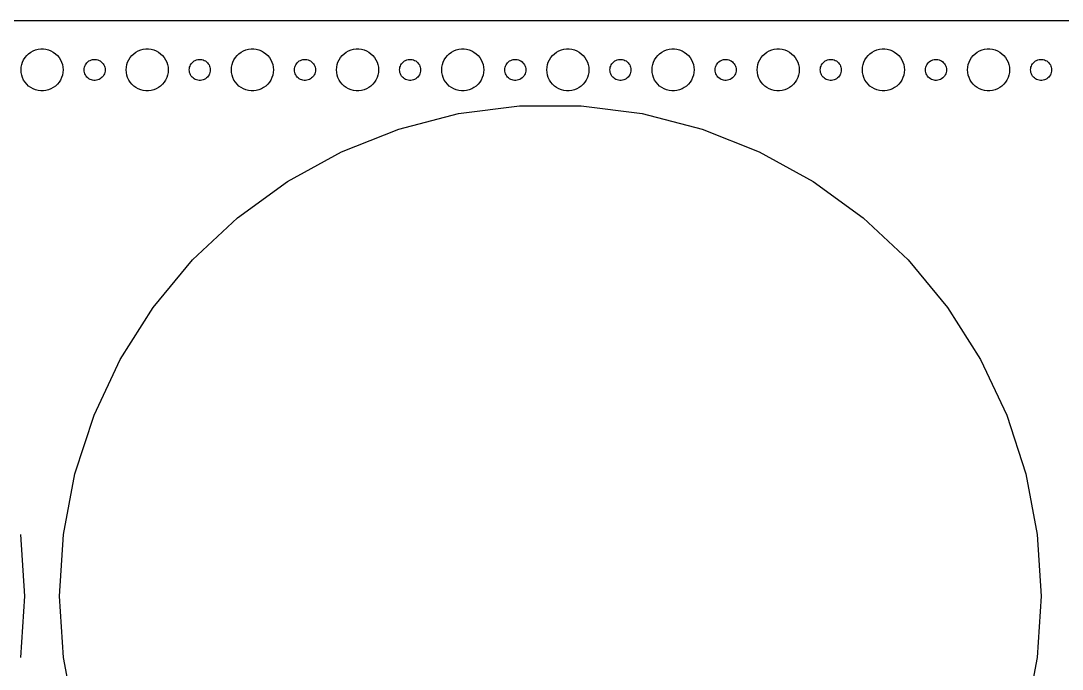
# Model space of a CAD drawing. Header units: metres. Extents: x -292 to 292, y -82 to 82.
# Drawn here: x -3 to 145.5, y -10.4 to 82 of the extents above; entities that cross this region are included whole.
import ezdxf

# ---------------------------------------------------------------- set-up
doc = ezdxf.new("R2010")
doc.units = ezdxf.units.M

msp = doc.modelspace()

# ---------------------------------------------------------------- linework, layer by layer
for p, q in [((287.314, 81.9901), (-287.314, 81.9901)), ((-2.1869, 77.0536), (-1.9123, 77.3115)), ((-1.9123, 77.3115), (-1.6075, 77.533)), ((-1.6075, 77.533), (-1.2773, 77.7145)), ((-1.2773, 77.7145), (-0.927, 77.8532)), ((-0.927, 77.8532), (-0.5621, 77.9469)), ((-0.5621, 77.9469), (-0.1884, 77.9941)), ((-0.1884, 77.9941), (0.1884, 77.9941)), ((0.1884, 77.9941), (0.5621, 77.9469)), ((0.5621, 77.9469), (0.927, 77.8532)), ((0.927, 77.8532), (1.2773, 77.7145)), ((1.2773, 77.7145), (1.6075, 77.533)), ((1.6075, 77.533), (1.9123, 77.3115)), ((1.9123, 77.3115), (2.1869, 77.0536)), ((12.8131, 77.0536), (13.0877, 77.3115)), ((13.0877, 77.3115), (13.3925, 77.533)), ((13.3925, 77.533), (13.7227, 77.7145)), ((13.7227, 77.7145), (14.0729, 77.8532)), ((14.0729, 77.8532), (14.4379, 77.9469)), ((14.4379, 77.9469), (14.8116, 77.9941)), ((14.8116, 77.9941), (15.1884, 77.9941)), ((15.1884, 77.9941), (15.5621, 77.9469)), ((15.5621, 77.9469), (15.927, 77.8532)), ((15.927, 77.8532), (16.2773, 77.7145)), ((16.2773, 77.7145), (16.6075, 77.533)), ((16.6075, 77.533), (16.9123, 77.3115)), ((16.9123, 77.3115), (17.1869, 77.0536)), ((27.8131, 77.0536), (28.0877, 77.3115)), ((28.0877, 77.3115), (28.3925, 77.533)), ((28.3925, 77.533), (28.7227, 77.7145)), ((28.7227, 77.7145), (29.0729, 77.8532)), ((29.0729, 77.8532), (29.4379, 77.9469)), ((29.4379, 77.9469), (29.8116, 77.9941)), ((29.8116, 77.9941), (30.1884, 77.9941)), ((30.1884, 77.9941), (30.5621, 77.9469)), ((30.5621, 77.9469), (30.927, 77.8532)), ((30.927, 77.8532), (31.2773, 77.7145)), ((31.2773, 77.7145), (31.6075, 77.533)), ((31.6075, 77.533), (31.9123, 77.3115)), ((31.9123, 77.3115), (32.1869, 77.0536)), ((42.8131, 77.0536), (43.0877, 77.3115)), ((43.0877, 77.3115), (43.3925, 77.533)), ((43.3925, 77.533), (43.7227, 77.7145)), ((43.7227, 77.7145), (44.0729, 77.8532)), ((44.0729, 77.8532), (44.4379, 77.9469)), ((44.4379, 77.9469), (44.8116, 77.9941)), ((44.8116, 77.9941), (45.1884, 77.9941)), ((45.1884, 77.9941), (45.5621, 77.9469)), ((45.5621, 77.9469), (45.927, 77.8532)), ((45.927, 77.8532), (46.2773, 77.7145)), ((46.2773, 77.7145), (46.6075, 77.533)), ((46.6075, 77.533), (46.9123, 77.3115)), ((46.9123, 77.3115), (47.1869, 77.0536)), ((57.8131, 77.0536), (58.0877, 77.3115)), ((58.0877, 77.3115), (58.3925, 77.533)), ((58.3925, 77.533), (58.7227, 77.7145)), ((58.7227, 77.7145), (59.0729, 77.8532)), ((59.0729, 77.8532), (59.4379, 77.9469)), ((59.4379, 77.9469), (59.8116, 77.9941)), ((59.8116, 77.9941), (60.1884, 77.9941)), ((60.1884, 77.9941), (60.5621, 77.9469)), ((60.5621, 77.9469), (60.927, 77.8532)), ((60.927, 77.8532), (61.2773, 77.7145)), ((61.2773, 77.7145), (61.6075, 77.533)), ((61.6075, 77.533), (61.9123, 77.3115)), ((61.9123, 77.3115), (62.1869, 77.0536)), ((72.8131, 77.0536), (73.0877, 77.3115)), ((73.0877, 77.3115), (73.3925, 77.533)), ((73.3925, 77.533), (73.7227, 77.7145)), ((73.7227, 77.7145), (74.073, 77.8532)), ((74.073, 77.8532), (74.4379, 77.9469)), ((74.4379, 77.9469), (74.8116, 77.9941)), ((74.8116, 77.9941), (75.1884, 77.9941)), ((75.1884, 77.9941), (75.5621, 77.9469)), ((75.5621, 77.9469), (75.927, 77.8532)), ((75.927, 77.8532), (76.2773, 77.7145)), ((76.2773, 77.7145), (76.6075, 77.533)), ((76.6075, 77.533), (76.9123, 77.3115)), ((76.9123, 77.3115), (77.1869, 77.0536)), ((87.8131, 77.0536), (88.0877, 77.3115)), ((88.0877, 77.3115), (88.3925, 77.533)), ((88.3925, 77.533), (88.7227, 77.7145)), ((88.7227, 77.7145), (89.073, 77.8532)), ((89.073, 77.8532), (89.4379, 77.9469)), ((89.4379, 77.9469), (89.8116, 77.9941)), ((89.8116, 77.9941), (90.1884, 77.9941)), ((90.1884, 77.9941), (90.5621, 77.9469)), ((90.5621, 77.9469), (90.927, 77.8532)), ((90.927, 77.8532), (91.2773, 77.7145)), ((91.2773, 77.7145), (91.6075, 77.533)), ((91.6075, 77.533), (91.9123, 77.3115)), ((91.9123, 77.3115), (92.1869, 77.0536)), ((102.813, 77.0536), (103.088, 77.3115)), ((103.088, 77.3115), (103.393, 77.533)), ((103.393, 77.533), (103.723, 77.7145)), ((103.723, 77.7145), (104.073, 77.8532)), ((104.073, 77.8532), (104.438, 77.9469)), ((104.438, 77.9469), (104.812, 77.9941)), ((104.812, 77.9941), (105.188, 77.9941)), ((105.188, 77.9941), (105.562, 77.9469)), ((105.562, 77.9469), (105.927, 77.8532)), ((105.927, 77.8532), (106.277, 77.7145)), ((106.277, 77.7145), (106.607, 77.533)), ((106.607, 77.533), (106.912, 77.3115)), ((106.912, 77.3115), (107.187, 77.0536)), ((117.813, 77.0536), (118.088, 77.3115)), ((118.088, 77.3115), (118.393, 77.533)), ((118.393, 77.533), (118.723, 77.7145)), ((118.723, 77.7145), (119.073, 77.8532)), ((119.073, 77.8532), (119.438, 77.9469)), ((119.438, 77.9469), (119.812, 77.9941)), ((119.812, 77.9941), (120.188, 77.9941)), ((120.188, 77.9941), (120.562, 77.9469)), ((120.562, 77.9469), (120.927, 77.8532)), ((120.927, 77.8532), (121.277, 77.7145)), ((121.277, 77.7145), (121.607, 77.533)), ((121.607, 77.533), (121.912, 77.3115)), ((121.912, 77.3115), (122.187, 77.0536)), ((132.813, 77.0536), (133.088, 77.3115)), ((133.088, 77.3115), (133.393, 77.533)), ((133.393, 77.533), (133.723, 77.7145)), ((133.723, 77.7145), (134.073, 77.8532)), ((134.073, 77.8532), (134.438, 77.9469)), ((134.438, 77.9469), (134.812, 77.9941)), ((134.812, 77.9941), (135.188, 77.9941)), ((135.188, 77.9941), (135.562, 77.9469)), ((135.562, 77.9469), (135.927, 77.8532)), ((135.927, 77.8532), (136.277, 77.7145)), ((136.277, 77.7145), (136.607, 77.533)), ((136.607, 77.533), (136.912, 77.3115)), ((136.912, 77.3115), (137.187, 77.0536)), ((-2.9057, 75.7461), (-2.7893, 76.1044)), ((-2.7893, 76.1044), (-2.6289, 76.4453)), ((-2.6289, 76.4453), (-2.427, 76.7634)), ((-2.427, 76.7634), (-2.1869, 77.0536)), ((2.1869, 77.0536), (2.427, 76.7634)), ((2.427, 76.7634), (2.6289, 76.4453)), ((2.6289, 76.4453), (2.7893, 76.1044)), ((2.7893, 76.1044), (2.9057, 75.7461)), ((6.1855, 75.7226), (6.2865, 75.8817)), ((6.2865, 75.8817), (6.4065, 76.0268)), ((6.4065, 76.0268), (6.5438, 76.1558)), ((6.5438, 76.1558), (6.6963, 76.2665)), ((6.6963, 76.2665), (6.8613, 76.3572)), ((6.8613, 76.3572), (7.0365, 76.4266)), ((7.0365, 76.4266), (7.2189, 76.4734)), ((7.2189, 76.4734), (7.4058, 76.497)), ((7.4058, 76.497), (7.5942, 76.497)), ((7.5942, 76.497), (7.7811, 76.4734)), ((7.7811, 76.4734), (7.9635, 76.4266)), ((7.9635, 76.4266), (8.1387, 76.3572)), ((8.1387, 76.3572), (8.3037, 76.2665)), ((8.3037, 76.2665), (8.4561, 76.1558)), ((8.4561, 76.1558), (8.5934, 76.0268)), ((8.5934, 76.0268), (8.7135, 75.8817)), ((8.7135, 75.8817), (8.8145, 75.7226)), ((12.0942, 75.7461), (12.2107, 76.1044)), ((12.2107, 76.1044), (12.3711, 76.4453)), ((12.3711, 76.4453), (12.5729, 76.7634)), ((12.5729, 76.7634), (12.8131, 77.0536)), ((17.1869, 77.0536), (17.427, 76.7634)), ((17.427, 76.7634), (17.6289, 76.4453)), ((17.6289, 76.4453), (17.7893, 76.1044)), ((17.7893, 76.1044), (17.9057, 75.7461)), ((21.1855, 75.7226), (21.2865, 75.8817)), ((21.2865, 75.8817), (21.4065, 76.0268)), ((21.4065, 76.0268), (21.5439, 76.1558)), ((21.5439, 76.1558), (21.6963, 76.2665)), ((21.6963, 76.2665), (21.8613, 76.3572)), ((21.8613, 76.3572), (22.0365, 76.4266)), ((22.0365, 76.4266), (22.2189, 76.4734)), ((22.2189, 76.4734), (22.4058, 76.497)), ((22.4058, 76.497), (22.5942, 76.497)), ((22.5942, 76.497), (22.7811, 76.4734)), ((22.7811, 76.4734), (22.9635, 76.4266)), ((22.9635, 76.4266), (23.1387, 76.3572)), ((23.1387, 76.3572), (23.3037, 76.2665)), ((23.3037, 76.2665), (23.4561, 76.1558)), ((23.4561, 76.1558), (23.5934, 76.0268)), ((23.5934, 76.0268), (23.7135, 75.8817)), ((23.7135, 75.8817), (23.8145, 75.7226)), ((27.0942, 75.7461), (27.2107, 76.1044)), ((27.2107, 76.1044), (27.3711, 76.4453)), ((27.3711, 76.4453), (27.5729, 76.7634)), ((27.5729, 76.7634), (27.8131, 77.0536)), ((32.1869, 77.0536), (32.427, 76.7634)), ((32.427, 76.7634), (32.6289, 76.4453)), ((32.6289, 76.4453), (32.7893, 76.1044)), ((32.7893, 76.1044), (32.9057, 75.7461)), ((36.1855, 75.7226), (36.2865, 75.8817)), ((36.2865, 75.8817), (36.4065, 76.0268)), ((36.4065, 76.0268), (36.5439, 76.1558)), ((36.5439, 76.1558), (36.6963, 76.2665)), ((36.6963, 76.2665), (36.8613, 76.3572)), ((36.8613, 76.3572), (37.0365, 76.4266)), ((37.0365, 76.4266), (37.2189, 76.4734)), ((37.2189, 76.4734), (37.4058, 76.497)), ((37.4058, 76.497), (37.5942, 76.497)), ((37.5942, 76.497), (37.7811, 76.4734)), ((37.7811, 76.4734), (37.9635, 76.4266)), ((37.9635, 76.4266), (38.1387, 76.3572)), ((38.1387, 76.3572), (38.3037, 76.2665)), ((38.3037, 76.2665), (38.4561, 76.1558)), ((38.4561, 76.1558), (38.5934, 76.0268)), ((38.5934, 76.0268), (38.7135, 75.8817)), ((38.7135, 75.8817), (38.8145, 75.7226)), ((42.0942, 75.7461), (42.2107, 76.1044)), ((42.2107, 76.1044), (42.3711, 76.4453)), ((42.3711, 76.4453), (42.5729, 76.7634)), ((42.5729, 76.7634), (42.8131, 77.0536)), ((47.1869, 77.0536), (47.427, 76.7634)), ((47.427, 76.7634), (47.6289, 76.4453)), ((47.6289, 76.4453), (47.7893, 76.1044)), ((47.7893, 76.1044), (47.9057, 75.7461)), ((51.1855, 75.7226), (51.2865, 75.8817)), ((51.2865, 75.8817), (51.4065, 76.0268)), ((51.4065, 76.0268), (51.5439, 76.1558)), ((51.5439, 76.1558), (51.6963, 76.2665)), ((51.6963, 76.2665), (51.8613, 76.3572)), ((51.8613, 76.3572), (52.0365, 76.4266)), ((52.0365, 76.4266), (52.2189, 76.4734)), ((52.2189, 76.4734), (52.4058, 76.497)), ((52.4058, 76.497), (52.5942, 76.497)), ((52.5942, 76.497), (52.7811, 76.4734)), ((52.7811, 76.4734), (52.9635, 76.4266)), ((52.9635, 76.4266), (53.1387, 76.3572)), ((53.1387, 76.3572), (53.3037, 76.2665)), ((53.3037, 76.2665), (53.4561, 76.1558)), ((53.4561, 76.1558), (53.5934, 76.0268)), ((53.5934, 76.0268), (53.7135, 75.8817)), ((53.7135, 75.8817), (53.8145, 75.7226)), ((57.0942, 75.7461), (57.2107, 76.1044)), ((57.2107, 76.1044), (57.3711, 76.4453)), ((57.3711, 76.4453), (57.5729, 76.7634)), ((57.5729, 76.7634), (57.8131, 77.0536)), ((62.1869, 77.0536), (62.427, 76.7634)), ((62.427, 76.7634), (62.6289, 76.4453)), ((62.6289, 76.4453), (62.7893, 76.1044)), ((62.7893, 76.1044), (62.9057, 75.7461)), ((66.1855, 75.7226), (66.2865, 75.8817)), ((66.2865, 75.8817), (66.4065, 76.0268)), ((66.4065, 76.0268), (66.5439, 76.1558)), ((66.5439, 76.1558), (66.6963, 76.2665)), ((66.6963, 76.2665), (66.8613, 76.3572)), ((66.8613, 76.3572), (67.0365, 76.4266)), ((67.0365, 76.4266), (67.2189, 76.4734)), ((67.2189, 76.4734), (67.4058, 76.497)), ((67.4058, 76.497), (67.5942, 76.497)), ((67.5942, 76.497), (67.7811, 76.4734)), ((67.7811, 76.4734), (67.9635, 76.4266)), ((67.9635, 76.4266), (68.1387, 76.3572)), ((68.1387, 76.3572), (68.3037, 76.2665)), ((68.3037, 76.2665), (68.4561, 76.1558)), ((68.4561, 76.1558), (68.5934, 76.0268)), ((68.5934, 76.0268), (68.7135, 75.8817)), ((68.7135, 75.8817), (68.8145, 75.7226)), ((72.0943, 75.7461), (72.2107, 76.1044)), ((72.2107, 76.1044), (72.3711, 76.4453)), ((72.3711, 76.4453), (72.573, 76.7634)), ((72.573, 76.7634), (72.8131, 77.0536)), ((77.1869, 77.0536), (77.427, 76.7634)), ((77.427, 76.7634), (77.6289, 76.4453)), ((77.6289, 76.4453), (77.7893, 76.1044)), ((77.7893, 76.1044), (77.9057, 75.7461)), ((81.1855, 75.7226), (81.2865, 75.8817)), ((81.2865, 75.8817), (81.4065, 76.0268)), ((81.4065, 76.0268), (81.5439, 76.1558)), ((81.5439, 76.1558), (81.6963, 76.2665)), ((81.6963, 76.2665), (81.8613, 76.3572)), ((81.8613, 76.3572), (82.0365, 76.4266)), ((82.0365, 76.4266), (82.2189, 76.4734)), ((82.2189, 76.4734), (82.4058, 76.497)), ((82.4058, 76.497), (82.5942, 76.497)), ((82.5942, 76.497), (82.7811, 76.4734)), ((82.7811, 76.4734), (82.9635, 76.4266)), ((82.9635, 76.4266), (83.1387, 76.3572)), ((83.1387, 76.3572), (83.3037, 76.2665)), ((83.3037, 76.2665), (83.4561, 76.1558)), ((83.4561, 76.1558), (83.5934, 76.0268)), ((83.5934, 76.0268), (83.7135, 75.8817)), ((83.7135, 75.8817), (83.8145, 75.7226)), ((87.0943, 75.7461), (87.2107, 76.1044)), ((87.2107, 76.1044), (87.3711, 76.4453)), ((87.3711, 76.4453), (87.573, 76.7634)), ((87.573, 76.7634), (87.8131, 77.0536)), ((92.1869, 77.0536), (92.427, 76.7634)), ((92.427, 76.7634), (92.6289, 76.4453)), ((92.6289, 76.4453), (92.7893, 76.1044)), ((92.7893, 76.1044), (92.9057, 75.7461)), ((96.1855, 75.7226), (96.2865, 75.8817)), ((96.2865, 75.8817), (96.4065, 76.0268)), ((96.4065, 76.0268), (96.5439, 76.1558)), ((96.5439, 76.1558), (96.6963, 76.2665)), ((96.6963, 76.2665), (96.8613, 76.3572)), ((96.8613, 76.3572), (97.0365, 76.4266)), ((97.0365, 76.4266), (97.2189, 76.4734)), ((97.2189, 76.4734), (97.4058, 76.497)), ((97.4058, 76.497), (97.5942, 76.497)), ((97.5942, 76.497), (97.7811, 76.4734)), ((97.7811, 76.4734), (97.9635, 76.4266)), ((97.9635, 76.4266), (98.1387, 76.3572)), ((98.1387, 76.3572), (98.3037, 76.2665)), ((98.3037, 76.2665), (98.4561, 76.1558)), ((98.4561, 76.1558), (98.5934, 76.0268)), ((98.5934, 76.0268), (98.7135, 75.8817)), ((98.7135, 75.8817), (98.8145, 75.7226)), ((102.094, 75.7461), (102.211, 76.1044)), ((102.211, 76.1044), (102.371, 76.4453)), ((102.371, 76.4453), (102.573, 76.7634)), ((102.573, 76.7634), (102.813, 77.0536)), ((107.187, 77.0536), (107.427, 76.7634)), ((107.427, 76.7634), (107.629, 76.4453)), ((107.629, 76.4453), (107.789, 76.1044)), ((107.789, 76.1044), (107.906, 75.7461)), ((111.186, 75.7226), (111.286, 75.8817)), ((111.286, 75.8817), (111.407, 76.0268)), ((111.407, 76.0268), (111.544, 76.1558)), ((111.544, 76.1558), (111.696, 76.2665)), ((111.696, 76.2665), (111.861, 76.3572)), ((111.861, 76.3572), (112.036, 76.4266)), ((112.036, 76.4266), (112.219, 76.4734)), ((112.219, 76.4734), (112.406, 76.497)), ((112.406, 76.497), (112.594, 76.497)), ((112.594, 76.497), (112.781, 76.4734)), ((112.781, 76.4734), (112.964, 76.4266)), ((112.964, 76.4266), (113.139, 76.3572)), ((113.139, 76.3572), (113.304, 76.2665)), ((113.304, 76.2665), (113.456, 76.1558)), ((113.456, 76.1558), (113.593, 76.0268)), ((113.593, 76.0268), (113.714, 75.8817)), ((113.714, 75.8817), (113.814, 75.7226)), ((117.094, 75.7461), (117.211, 76.1044)), ((117.211, 76.1044), (117.371, 76.4453)), ((117.371, 76.4453), (117.573, 76.7634)), ((117.573, 76.7634), (117.813, 77.0536)), ((122.187, 77.0536), (122.427, 76.7634)), ((122.427, 76.7634), (122.629, 76.4453)), ((122.629, 76.4453), (122.789, 76.1044)), ((122.789, 76.1044), (122.906, 75.7461)), ((126.186, 75.7226), (126.286, 75.8817)), ((126.286, 75.8817), (126.407, 76.0268)), ((126.407, 76.0268), (126.544, 76.1558)), ((126.544, 76.1558), (126.696, 76.2665)), ((126.696, 76.2665), (126.861, 76.3572)), ((126.861, 76.3572), (127.036, 76.4266)), ((127.036, 76.4266), (127.219, 76.4734)), ((127.219, 76.4734), (127.406, 76.497)), ((127.406, 76.497), (127.594, 76.497)), ((127.594, 76.497), (127.781, 76.4734)), ((127.781, 76.4734), (127.964, 76.4266)), ((127.964, 76.4266), (128.139, 76.3572)), ((128.139, 76.3572), (128.304, 76.2665)), ((128.304, 76.2665), (128.456, 76.1558)), ((128.456, 76.1558), (128.593, 76.0268)), ((128.593, 76.0268), (128.714, 75.8817)), ((128.714, 75.8817), (128.814, 75.7226)), ((132.094, 75.7461), (132.211, 76.1044)), ((132.211, 76.1044), (132.371, 76.4453)), ((132.371, 76.4453), (132.573, 76.7634)), ((132.573, 76.7634), (132.813, 77.0536)), ((137.187, 77.0536), (137.427, 76.7634)), ((137.427, 76.7634), (137.629, 76.4453)), ((137.629, 76.4453), (137.789, 76.1044)), ((137.789, 76.1044), (137.906, 75.7461)), ((141.186, 75.7226), (141.286, 75.8817)), ((141.286, 75.8817), (141.407, 76.0268)), ((141.407, 76.0268), (141.544, 76.1558)), ((141.544, 76.1558), (141.696, 76.2665)), ((141.696, 76.2665), (141.861, 76.3572)), ((141.861, 76.3572), (142.036, 76.4266)), ((142.036, 76.4266), (142.219, 76.4734)), ((142.219, 76.4734), (142.406, 76.497)), ((142.406, 76.497), (142.594, 76.497)), ((142.594, 76.497), (142.781, 76.4734)), ((142.781, 76.4734), (142.964, 76.4266)), ((142.964, 76.4266), (143.139, 76.3572)), ((143.139, 76.3572), (143.304, 76.2665)), ((143.304, 76.2665), (143.456, 76.1558)), ((143.456, 76.1558), (143.593, 76.0268)), ((143.593, 76.0268), (143.714, 75.8817)), ((143.714, 75.8817), (143.814, 75.7226)), ((-3, 75), (-2.9763, 75.376)), ((-2.9763, 74.624), (-3, 75)), ((-2.9763, 75.376), (-2.9057, 75.7461)), ((-2.9057, 74.2539), (-2.9763, 74.624)), ((2.9057, 75.7461), (2.9763, 75.376)), ((2.9763, 74.624), (2.9057, 74.2539)), ((2.9763, 75.376), (3, 75)), ((3, 75), (2.9763, 74.624)), ((6, 75), (6.0118, 75.188)), ((6.0118, 74.812), (6, 75)), ((6.0118, 75.188), (6.0471, 75.373)), ((6.0471, 74.627), (6.0118, 74.812)), ((6.0471, 75.373), (6.1053, 75.5522)), ((6.1053, 74.4478), (6.0471, 74.627)), ((6.1053, 75.5522), (6.1855, 75.7226)), ((6.1855, 74.2774), (6.1053, 74.4478)), ((6.2865, 74.1183), (6.1855, 74.2774)), ((8.8145, 74.2774), (8.7135, 74.1183)), ((8.8145, 75.7226), (8.8947, 75.5522)), ((8.8947, 74.4478), (8.8145, 74.2774)), ((8.8947, 75.5522), (8.9529, 75.373)), ((8.9529, 74.627), (8.8947, 74.4478)), ((8.9529, 75.373), (8.9882, 75.188)), ((8.9882, 74.812), (8.9529, 74.627)), ((8.9882, 75.188), (9, 75)), ((9, 75), (8.9882, 74.812)), ((12, 75), (12.0237, 75.376)), ((12.0237, 74.624), (12, 75)), ((12.0237, 75.376), (12.0942, 75.7461)), ((12.0942, 74.2539), (12.0237, 74.624)), ((17.9057, 75.7461), (17.9763, 75.376)), ((17.9763, 74.624), (17.9057, 74.2539)), ((17.9763, 75.376), (18, 75)), ((18, 75), (17.9763, 74.624)), ((21, 75), (21.0118, 75.188)), ((21.0118, 74.812), (21, 75)), ((21.0118, 75.188), (21.0471, 75.373)), ((21.0471, 74.627), (21.0118, 74.812)), ((21.0471, 75.373), (21.1053, 75.5522)), ((21.1053, 74.4478), (21.0471, 74.627)), ((21.1053, 75.5522), (21.1855, 75.7226)), ((21.1855, 74.2774), (21.1053, 74.4478)), ((21.2865, 74.1183), (21.1855, 74.2774)), ((23.8145, 74.2774), (23.7135, 74.1183)), ((23.8145, 75.7226), (23.8947, 75.5522)), ((23.8947, 74.4478), (23.8145, 74.2774)), ((23.8947, 75.5522), (23.9529, 75.373)), ((23.9529, 74.627), (23.8947, 74.4478)), ((23.9529, 75.373), (23.9882, 75.188)), ((23.9882, 74.812), (23.9529, 74.627)), ((23.9882, 75.188), (24, 75)), ((24, 75), (23.9882, 74.812)), ((27, 75), (27.0237, 75.376)), ((27.0237, 74.624), (27, 75)), ((27.0237, 75.376), (27.0942, 75.7461)), ((27.0942, 74.2539), (27.0237, 74.624)), ((32.9057, 75.7461), (32.9763, 75.376)), ((32.9763, 74.624), (32.9057, 74.2539)), ((32.9763, 75.376), (33, 75)), ((33, 75), (32.9763, 74.624)), ((36, 75), (36.0118, 75.188)), ((36.0118, 74.812), (36, 75)), ((36.0118, 75.188), (36.0471, 75.373)), ((36.0471, 74.627), (36.0118, 74.812)), ((36.0471, 75.373), (36.1053, 75.5522)), ((36.1053, 74.4478), (36.0471, 74.627)), ((36.1053, 75.5522), (36.1855, 75.7226)), ((36.1855, 74.2774), (36.1053, 74.4478)), ((36.2865, 74.1183), (36.1855, 74.2774)), ((38.8145, 74.2774), (38.7135, 74.1183)), ((38.8145, 75.7226), (38.8947, 75.5522)), ((38.8947, 74.4478), (38.8145, 74.2774)), ((38.8947, 75.5522), (38.9529, 75.373)), ((38.9529, 74.627), (38.8947, 74.4478)), ((38.9529, 75.373), (38.9882, 75.188)), ((38.9882, 74.812), (38.9529, 74.627)), ((38.9882, 75.188), (39, 75)), ((39, 75), (38.9882, 74.812)), ((42, 75), (42.0237, 75.376)), ((42.0237, 74.624), (42, 75)), ((42.0237, 75.376), (42.0942, 75.7461)), ((42.0942, 74.2539), (42.0237, 74.624)), ((47.9057, 75.7461), (47.9763, 75.376)), ((47.9763, 74.624), (47.9057, 74.2539)), ((47.9763, 75.376), (48, 75)), ((48, 75), (47.9763, 74.624)), ((51, 75), (51.0118, 75.188)), ((51.0118, 74.812), (51, 75)), ((51.0118, 75.188), (51.0471, 75.373)), ((51.0471, 74.627), (51.0118, 74.812)), ((51.0471, 75.373), (51.1053, 75.5522)), ((51.1053, 74.4478), (51.0471, 74.627)), ((51.1053, 75.5522), (51.1855, 75.7226)), ((51.1855, 74.2774), (51.1053, 74.4478)), ((51.2865, 74.1183), (51.1855, 74.2774)), ((53.8145, 74.2774), (53.7135, 74.1183)), ((53.8145, 75.7226), (53.8947, 75.5522)), ((53.8947, 74.4478), (53.8145, 74.2774)), ((53.8947, 75.5522), (53.9529, 75.373)), ((53.9529, 74.627), (53.8947, 74.4478)), ((53.9529, 75.373), (53.9882, 75.188)), ((53.9882, 74.812), (53.9529, 74.627)), ((53.9882, 75.188), (54, 75)), ((54, 75), (53.9882, 74.812)), ((57, 75), (57.0237, 75.376)), ((57.0237, 74.624), (57, 75)), ((57.0237, 75.376), (57.0942, 75.7461)), ((57.0942, 74.2539), (57.0237, 74.624)), ((62.9057, 75.7461), (62.9763, 75.376)), ((62.9763, 74.624), (62.9057, 74.2539)), ((62.9763, 75.376), (63, 75)), ((63, 75), (62.9763, 74.624)), ((66, 75), (66.0118, 75.188)), ((66.0118, 74.812), (66, 75)), ((66.0118, 75.188), (66.0471, 75.373)), ((66.0471, 74.627), (66.0118, 74.812)), ((66.0471, 75.373), (66.1053, 75.5522)), ((66.1053, 74.4478), (66.0471, 74.627)), ((66.1053, 75.5522), (66.1855, 75.7226)), ((66.1855, 74.2774), (66.1053, 74.4478)), ((66.2865, 74.1183), (66.1855, 74.2774)), ((68.8145, 74.2774), (68.7135, 74.1183)), ((68.8145, 75.7226), (68.8947, 75.5522)), ((68.8947, 74.4478), (68.8145, 74.2774)), ((68.8947, 75.5522), (68.9529, 75.373)), ((68.9529, 74.627), (68.8947, 74.4478)), ((68.9529, 75.373), (68.9882, 75.188)), ((68.9882, 74.812), (68.9529, 74.627)), ((68.9882, 75.188), (69, 75)), ((69, 75), (68.9882, 74.812)), ((72, 75), (72.0237, 75.376)), ((72.0237, 74.624), (72, 75)), ((72.0237, 75.376), (72.0943, 75.7461)), ((72.0943, 74.2539), (72.0237, 74.624)), ((77.9057, 75.7461), (77.9763, 75.376)), ((77.9763, 74.624), (77.9057, 74.2539)), ((77.9763, 75.376), (78, 75)), ((78, 75), (77.9763, 74.624)), ((81, 75), (81.0118, 75.188)), ((81.0118, 74.812), (81, 75)), ((81.0118, 75.188), (81.0471, 75.373)), ((81.0471, 74.627), (81.0118, 74.812)), ((81.0471, 75.373), (81.1053, 75.5522)), ((81.1053, 74.4478), (81.0471, 74.627)), ((81.1053, 75.5522), (81.1855, 75.7226)), ((81.1855, 74.2774), (81.1053, 74.4478)), ((81.2865, 74.1183), (81.1855, 74.2774)), ((83.8145, 74.2774), (83.7135, 74.1183)), ((83.8145, 75.7226), (83.8947, 75.5522)), ((83.8947, 74.4478), (83.8145, 74.2774)), ((83.8947, 75.5522), (83.9529, 75.373)), ((83.9529, 74.627), (83.8947, 74.4478)), ((83.9529, 75.373), (83.9882, 75.188)), ((83.9882, 74.812), (83.9529, 74.627)), ((83.9882, 75.188), (84, 75)), ((84, 75), (83.9882, 74.812)), ((87, 75), (87.0237, 75.376)), ((87.0237, 74.624), (87, 75)), ((87.0237, 75.376), (87.0943, 75.7461)), ((87.0943, 74.2539), (87.0237, 74.624)), ((92.9057, 75.7461), (92.9763, 75.376)), ((92.9763, 74.624), (92.9057, 74.2539)), ((92.9763, 75.376), (93, 75)), ((93, 75), (92.9763, 74.624)), ((96, 75), (96.0118, 75.188)), ((96.0118, 74.812), (96, 75)), ((96.0118, 75.188), (96.0471, 75.373)), ((96.0471, 74.627), (96.0118, 74.812)), ((96.0471, 75.373), (96.1053, 75.5522)), ((96.1053, 74.4478), (96.0471, 74.627)), ((96.1053, 75.5522), (96.1855, 75.7226)), ((96.1855, 74.2774), (96.1053, 74.4478)), ((96.2865, 74.1183), (96.1855, 74.2774)), ((98.8145, 74.2774), (98.7135, 74.1183)), ((98.8145, 75.7226), (98.8947, 75.5522)), ((98.8947, 74.4478), (98.8145, 74.2774)), ((98.8947, 75.5522), (98.9529, 75.373)), ((98.9529, 74.627), (98.8947, 74.4478)), ((98.9529, 75.373), (98.9882, 75.188)), ((98.9882, 74.812), (98.9529, 74.627)), ((98.9882, 75.188), (99, 75)), ((99, 75), (98.9882, 74.812)), ((102, 75), (102.024, 75.376)), ((102.024, 74.624), (102, 75)), ((102.024, 75.376), (102.094, 75.7461)), ((102.094, 74.2539), (102.024, 74.624)), ((107.906, 75.7461), (107.976, 75.376)), ((107.976, 74.624), (107.906, 74.2539)), ((107.976, 75.376), (108, 75)), ((108, 75), (107.976, 74.624)), ((111, 75), (111.012, 75.188)), ((111.012, 74.812), (111, 75)), ((111.012, 75.188), (111.047, 75.373)), ((111.047, 74.627), (111.012, 74.812)), ((111.047, 75.373), (111.105, 75.5522)), ((111.105, 74.4478), (111.047, 74.627)), ((111.105, 75.5522), (111.186, 75.7226)), ((111.186, 74.2774), (111.105, 74.4478)), ((111.286, 74.1183), (111.186, 74.2774)), ((113.814, 74.2774), (113.714, 74.1183)), ((113.814, 75.7226), (113.895, 75.5522)), ((113.895, 74.4478), (113.814, 74.2774)), ((113.895, 75.5522), (113.953, 75.373)), ((113.953, 74.627), (113.895, 74.4478)), ((113.953, 75.373), (113.988, 75.188)), ((113.988, 74.812), (113.953, 74.627)), ((113.988, 75.188), (114, 75)), ((114, 75), (113.988, 74.812)), ((117, 75), (117.024, 75.376)), ((117.024, 74.624), (117, 75)), ((117.024, 75.376), (117.094, 75.7461)), ((117.094, 74.2539), (117.024, 74.624)), ((122.906, 75.7461), (122.976, 75.376)), ((122.976, 74.624), (122.906, 74.2539)), ((122.976, 75.376), (123, 75)), ((123, 75), (122.976, 74.624)), ((126, 75), (126.012, 75.188)), ((126.012, 74.812), (126, 75)), ((126.012, 75.188), (126.047, 75.373)), ((126.047, 74.627), (126.012, 74.812)), ((126.047, 75.373), (126.105, 75.5522)), ((126.105, 74.4478), (126.047, 74.627)), ((126.105, 75.5522), (126.186, 75.7226)), ((126.186, 74.2774), (126.105, 74.4478)), ((126.286, 74.1183), (126.186, 74.2774)), ((128.814, 74.2774), (128.714, 74.1183)), ((128.814, 75.7226), (128.895, 75.5522)), ((128.895, 74.4478), (128.814, 74.2774)), ((128.895, 75.5522), (128.953, 75.373)), ((128.953, 74.627), (128.895, 74.4478)), ((128.953, 75.373), (128.988, 75.188)), ((128.988, 74.812), (128.953, 74.627)), ((128.988, 75.188), (129, 75)), ((129, 75), (128.988, 74.812)), ((132, 75), (132.024, 75.376)), ((132.024, 74.624), (132, 75)), ((132.024, 75.376), (132.094, 75.7461)), ((132.094, 74.2539), (132.024, 74.624)), ((137.906, 75.7461), (137.976, 75.376)), ((137.976, 74.624), (137.906, 74.2539)), ((137.976, 75.376), (138, 75)), ((138, 75), (137.976, 74.624)), ((141, 75), (141.012, 75.188)), ((141.012, 74.812), (141, 75)), ((141.012, 75.188), (141.047, 75.373)), ((141.047, 74.627), (141.012, 74.812)), ((141.047, 75.373), (141.105, 75.5522)), ((141.105, 74.4478), (141.047, 74.627)), ((141.105, 75.5522), (141.186, 75.7226)), ((141.186, 74.2774), (141.105, 74.4478)), ((141.286, 74.1183), (141.186, 74.2774)), ((143.814, 74.2774), (143.714, 74.1183)), ((143.814, 75.7226), (143.895, 75.5522)), ((143.895, 74.4478), (143.814, 74.2774)), ((143.895, 75.5522), (143.953, 75.373)), ((143.953, 74.627), (143.895, 74.4478)), ((143.953, 75.373), (143.988, 75.188)), ((143.988, 74.812), (143.953, 74.627)), ((143.988, 75.188), (144, 75)), ((144, 75), (143.988, 74.812)), ((-2.7893, 73.8956), (-2.9057, 74.2539)), ((-2.6289, 73.5547), (-2.7893, 73.8956)), ((-2.427, 73.2366), (-2.6289, 73.5547)), ((-2.1869, 72.9464), (-2.427, 73.2366)), ((-1.9123, 72.6885), (-2.1869, 72.9464)), ((2.1869, 72.9464), (1.9123, 72.6885)), ((2.427, 73.2366), (2.1869, 72.9464)), ((2.6289, 73.5547), (2.427, 73.2366)), ((2.7893, 73.8956), (2.6289, 73.5547)), ((2.9057, 74.2539), (2.7893, 73.8956)), ((6.4065, 73.9732), (6.2865, 74.1183)), ((6.5438, 73.8442), (6.4065, 73.9732)), ((6.6963, 73.7335), (6.5438, 73.8442)), ((6.8613, 73.6428), (6.6963, 73.7335)), ((7.0365, 73.5734), (6.8613, 73.6428)), ((7.2189, 73.5266), (7.0365, 73.5734)), ((7.4058, 73.503), (7.2189, 73.5266)), ((7.5942, 73.503), (7.4058, 73.503)), ((7.7811, 73.5266), (7.5942, 73.503)), ((7.9635, 73.5734), (7.7811, 73.5266)), ((8.1387, 73.6428), (7.9635, 73.5734)), ((8.3037, 73.7335), (8.1387, 73.6428)), ((8.4561, 73.8442), (8.3037, 73.7335)), ((8.5934, 73.9732), (8.4561, 73.8442)), ((8.7135, 74.1183), (8.5934, 73.9732)), ((12.2107, 73.8956), (12.0942, 74.2539)), ((12.3711, 73.5547), (12.2107, 73.8956)), ((12.5729, 73.2366), (12.3711, 73.5547)), ((12.8131, 72.9464), (12.5729, 73.2366)), ((13.0877, 72.6885), (12.8131, 72.9464)), ((17.1869, 72.9464), (16.9123, 72.6885)), ((17.427, 73.2366), (17.1869, 72.9464)), ((17.6289, 73.5547), (17.427, 73.2366)), ((17.7893, 73.8956), (17.6289, 73.5547)), ((17.9057, 74.2539), (17.7893, 73.8956)), ((21.4065, 73.9732), (21.2865, 74.1183)), ((21.5439, 73.8442), (21.4065, 73.9732)), ((21.6963, 73.7335), (21.5439, 73.8442)), ((21.8613, 73.6428), (21.6963, 73.7335)), ((22.0365, 73.5734), (21.8613, 73.6428)), ((22.2189, 73.5266), (22.0365, 73.5734)), ((22.4058, 73.503), (22.2189, 73.5266)), ((22.5942, 73.503), (22.4058, 73.503)), ((22.7811, 73.5266), (22.5942, 73.503)), ((22.9635, 73.5734), (22.7811, 73.5266)), ((23.1387, 73.6428), (22.9635, 73.5734)), ((23.3037, 73.7335), (23.1387, 73.6428)), ((23.4561, 73.8442), (23.3037, 73.7335)), ((23.5934, 73.9732), (23.4561, 73.8442)), ((23.7135, 74.1183), (23.5934, 73.9732)), ((27.2107, 73.8956), (27.0942, 74.2539)), ((27.3711, 73.5547), (27.2107, 73.8956)), ((27.5729, 73.2366), (27.3711, 73.5547)), ((27.8131, 72.9464), (27.5729, 73.2366)), ((28.0877, 72.6885), (27.8131, 72.9464)), ((32.1869, 72.9464), (31.9123, 72.6885)), ((32.427, 73.2366), (32.1869, 72.9464)), ((32.6289, 73.5547), (32.427, 73.2366)), ((32.7893, 73.8956), (32.6289, 73.5547)), ((32.9057, 74.2539), (32.7893, 73.8956)), ((36.4065, 73.9732), (36.2865, 74.1183)), ((36.5439, 73.8442), (36.4065, 73.9732)), ((36.6963, 73.7335), (36.5439, 73.8442)), ((36.8613, 73.6428), (36.6963, 73.7335)), ((37.0365, 73.5734), (36.8613, 73.6428)), ((37.2189, 73.5266), (37.0365, 73.5734)), ((37.4058, 73.503), (37.2189, 73.5266)), ((37.5942, 73.503), (37.4058, 73.503)), ((37.7811, 73.5266), (37.5942, 73.503)), ((37.9635, 73.5734), (37.7811, 73.5266)), ((38.1387, 73.6428), (37.9635, 73.5734)), ((38.3037, 73.7335), (38.1387, 73.6428)), ((38.4561, 73.8442), (38.3037, 73.7335)), ((38.5934, 73.9732), (38.4561, 73.8442)), ((38.7135, 74.1183), (38.5934, 73.9732)), ((42.2107, 73.8956), (42.0942, 74.2539)), ((42.3711, 73.5547), (42.2107, 73.8956)), ((42.5729, 73.2366), (42.3711, 73.5547)), ((42.8131, 72.9464), (42.5729, 73.2366)), ((43.0877, 72.6885), (42.8131, 72.9464)), ((47.1869, 72.9464), (46.9123, 72.6885)), ((47.427, 73.2366), (47.1869, 72.9464)), ((47.6289, 73.5547), (47.427, 73.2366)), ((47.7893, 73.8956), (47.6289, 73.5547)), ((47.9057, 74.2539), (47.7893, 73.8956)), ((51.4065, 73.9732), (51.2865, 74.1183)), ((51.5439, 73.8442), (51.4065, 73.9732)), ((51.6963, 73.7335), (51.5439, 73.8442)), ((51.8613, 73.6428), (51.6963, 73.7335)), ((52.0365, 73.5734), (51.8613, 73.6428)), ((52.2189, 73.5266), (52.0365, 73.5734)), ((52.4058, 73.503), (52.2189, 73.5266)), ((52.5942, 73.503), (52.4058, 73.503)), ((52.7811, 73.5266), (52.5942, 73.503)), ((52.9635, 73.5734), (52.7811, 73.5266)), ((53.1387, 73.6428), (52.9635, 73.5734)), ((53.3037, 73.7335), (53.1387, 73.6428)), ((53.4561, 73.8442), (53.3037, 73.7335)), ((53.5934, 73.9732), (53.4561, 73.8442)), ((53.7135, 74.1183), (53.5934, 73.9732)), ((57.2107, 73.8956), (57.0942, 74.2539)), ((57.3711, 73.5547), (57.2107, 73.8956)), ((57.5729, 73.2366), (57.3711, 73.5547)), ((57.8131, 72.9464), (57.5729, 73.2366)), ((58.0877, 72.6885), (57.8131, 72.9464)), ((62.1869, 72.9464), (61.9123, 72.6885)), ((62.427, 73.2366), (62.1869, 72.9464)), ((62.6289, 73.5547), (62.427, 73.2366)), ((62.7893, 73.8956), (62.6289, 73.5547)), ((62.9057, 74.2539), (62.7893, 73.8956)), ((66.4065, 73.9732), (66.2865, 74.1183)), ((66.5439, 73.8442), (66.4065, 73.9732)), ((66.6963, 73.7335), (66.5439, 73.8442)), ((66.8613, 73.6428), (66.6963, 73.7335)), ((67.0365, 73.5734), (66.8613, 73.6428)), ((67.2189, 73.5266), (67.0365, 73.5734)), ((67.4058, 73.503), (67.2189, 73.5266)), ((67.5942, 73.503), (67.4058, 73.503)), ((67.7811, 73.5266), (67.5942, 73.503)), ((67.9635, 73.5734), (67.7811, 73.5266)), ((68.1387, 73.6428), (67.9635, 73.5734)), ((68.3037, 73.7335), (68.1387, 73.6428)), ((68.4561, 73.8442), (68.3037, 73.7335)), ((68.5934, 73.9732), (68.4561, 73.8442)), ((68.7135, 74.1183), (68.5934, 73.9732)), ((72.2107, 73.8956), (72.0943, 74.2539)), ((72.3711, 73.5547), (72.2107, 73.8956)), ((72.573, 73.2366), (72.3711, 73.5547)), ((72.8131, 72.9464), (72.573, 73.2366)), ((73.0877, 72.6885), (72.8131, 72.9464)), ((77.1869, 72.9464), (76.9123, 72.6885)), ((77.427, 73.2366), (77.1869, 72.9464)), ((77.6289, 73.5547), (77.427, 73.2366)), ((77.7893, 73.8956), (77.6289, 73.5547)), ((77.9057, 74.2539), (77.7893, 73.8956)), ((81.4065, 73.9732), (81.2865, 74.1183)), ((81.5439, 73.8442), (81.4065, 73.9732)), ((81.6963, 73.7335), (81.5439, 73.8442)), ((81.8613, 73.6428), (81.6963, 73.7335)), ((82.0365, 73.5734), (81.8613, 73.6428)), ((82.2189, 73.5266), (82.0365, 73.5734)), ((82.4058, 73.503), (82.2189, 73.5266)), ((82.5942, 73.503), (82.4058, 73.503)), ((82.7811, 73.5266), (82.5942, 73.503)), ((82.9635, 73.5734), (82.7811, 73.5266)), ((83.1387, 73.6428), (82.9635, 73.5734)), ((83.3037, 73.7335), (83.1387, 73.6428)), ((83.4561, 73.8442), (83.3037, 73.7335)), ((83.5934, 73.9732), (83.4561, 73.8442)), ((83.7135, 74.1183), (83.5934, 73.9732)), ((87.2107, 73.8956), (87.0943, 74.2539)), ((87.3711, 73.5547), (87.2107, 73.8956)), ((87.573, 73.2366), (87.3711, 73.5547)), ((87.8131, 72.9464), (87.573, 73.2366)), ((88.0877, 72.6885), (87.8131, 72.9464)), ((92.1869, 72.9464), (91.9123, 72.6885)), ((92.427, 73.2366), (92.1869, 72.9464)), ((92.6289, 73.5547), (92.427, 73.2366)), ((92.7893, 73.8956), (92.6289, 73.5547)), ((92.9057, 74.2539), (92.7893, 73.8956)), ((96.4065, 73.9732), (96.2865, 74.1183)), ((96.5439, 73.8442), (96.4065, 73.9732)), ((96.6963, 73.7335), (96.5439, 73.8442)), ((96.8613, 73.6428), (96.6963, 73.7335)), ((97.0365, 73.5734), (96.8613, 73.6428)), ((97.2189, 73.5266), (97.0365, 73.5734)), ((97.4058, 73.503), (97.2189, 73.5266)), ((97.5942, 73.503), (97.4058, 73.503)), ((97.7811, 73.5266), (97.5942, 73.503)), ((97.9635, 73.5734), (97.7811, 73.5266)), ((98.1387, 73.6428), (97.9635, 73.5734)), ((98.3037, 73.7335), (98.1387, 73.6428)), ((98.4561, 73.8442), (98.3037, 73.7335)), ((98.5934, 73.9732), (98.4561, 73.8442)), ((98.7135, 74.1183), (98.5934, 73.9732)), ((102.211, 73.8956), (102.094, 74.2539)), ((102.371, 73.5547), (102.211, 73.8956)), ((102.573, 73.2366), (102.371, 73.5547)), ((102.813, 72.9464), (102.573, 73.2366)), ((103.088, 72.6885), (102.813, 72.9464)), ((107.187, 72.9464), (106.912, 72.6885)), ((107.427, 73.2366), (107.187, 72.9464)), ((107.629, 73.5547), (107.427, 73.2366)), ((107.789, 73.8956), (107.629, 73.5547)), ((107.906, 74.2539), (107.789, 73.8956)), ((111.407, 73.9732), (111.286, 74.1183)), ((111.544, 73.8442), (111.407, 73.9732)), ((111.696, 73.7335), (111.544, 73.8442)), ((111.861, 73.6428), (111.696, 73.7335)), ((112.036, 73.5734), (111.861, 73.6428)), ((112.219, 73.5266), (112.036, 73.5734)), ((112.406, 73.503), (112.219, 73.5266)), ((112.594, 73.503), (112.406, 73.503)), ((112.781, 73.5266), (112.594, 73.503)), ((112.964, 73.5734), (112.781, 73.5266)), ((113.139, 73.6428), (112.964, 73.5734)), ((113.304, 73.7335), (113.139, 73.6428)), ((113.456, 73.8442), (113.304, 73.7335)), ((113.593, 73.9732), (113.456, 73.8442)), ((113.714, 74.1183), (113.593, 73.9732)), ((117.211, 73.8956), (117.094, 74.2539)), ((117.371, 73.5547), (117.211, 73.8956)), ((117.573, 73.2366), (117.371, 73.5547)), ((117.813, 72.9464), (117.573, 73.2366)), ((118.088, 72.6885), (117.813, 72.9464)), ((122.187, 72.9464), (121.912, 72.6885)), ((122.427, 73.2366), (122.187, 72.9464)), ((122.629, 73.5547), (122.427, 73.2366)), ((122.789, 73.8956), (122.629, 73.5547)), ((122.906, 74.2539), (122.789, 73.8956)), ((126.407, 73.9732), (126.286, 74.1183)), ((126.544, 73.8442), (126.407, 73.9732)), ((126.696, 73.7335), (126.544, 73.8442)), ((126.861, 73.6428), (126.696, 73.7335)), ((127.036, 73.5734), (126.861, 73.6428)), ((127.219, 73.5266), (127.036, 73.5734)), ((127.406, 73.503), (127.219, 73.5266)), ((127.594, 73.503), (127.406, 73.503)), ((127.781, 73.5266), (127.594, 73.503)), ((127.964, 73.5734), (127.781, 73.5266)), ((128.139, 73.6428), (127.964, 73.5734)), ((128.304, 73.7335), (128.139, 73.6428)), ((128.456, 73.8442), (128.304, 73.7335)), ((128.593, 73.9732), (128.456, 73.8442)), ((128.714, 74.1183), (128.593, 73.9732)), ((132.211, 73.8956), (132.094, 74.2539)), ((132.371, 73.5547), (132.211, 73.8956)), ((132.573, 73.2366), (132.371, 73.5547)), ((132.813, 72.9464), (132.573, 73.2366)), ((133.088, 72.6885), (132.813, 72.9464)), ((137.187, 72.9464), (136.912, 72.6885)), ((137.427, 73.2366), (137.187, 72.9464)), ((137.629, 73.5547), (137.427, 73.2366)), ((137.789, 73.8956), (137.629, 73.5547)), ((137.906, 74.2539), (137.789, 73.8956)), ((141.407, 73.9732), (141.286, 74.1183)), ((141.544, 73.8442), (141.407, 73.9732)), ((141.696, 73.7335), (141.544, 73.8442)), ((141.861, 73.6428), (141.696, 73.7335)), ((142.036, 73.5734), (141.861, 73.6428)), ((142.219, 73.5266), (142.036, 73.5734)), ((142.406, 73.503), (142.219, 73.5266)), ((142.594, 73.503), (142.406, 73.503)), ((142.781, 73.5266), (142.594, 73.503)), ((142.964, 73.5734), (142.781, 73.5266)), ((143.139, 73.6428), (142.964, 73.5734)), ((143.304, 73.7335), (143.139, 73.6428)), ((143.456, 73.8442), (143.304, 73.7335)), ((143.593, 73.9732), (143.456, 73.8442)), ((143.714, 74.1183), (143.593, 73.9732)), ((-1.6075, 72.467), (-1.9123, 72.6885)), ((-1.2773, 72.2855), (-1.6075, 72.467)), ((-0.927, 72.1468), (-1.2773, 72.2855)), ((-0.5621, 72.0531), (-0.927, 72.1468)), ((-0.1884, 72.0059), (-0.5621, 72.0531)), ((0.1884, 72.0059), (-0.1884, 72.0059)), ((0.5621, 72.0531), (0.1884, 72.0059)), ((0.927, 72.1468), (0.5621, 72.0531)), ((1.2773, 72.2855), (0.927, 72.1468)), ((1.6075, 72.467), (1.2773, 72.2855)), ((1.9123, 72.6885), (1.6075, 72.467)), ((13.3925, 72.467), (13.0877, 72.6885)), ((13.7227, 72.2855), (13.3925, 72.467)), ((14.0729, 72.1468), (13.7227, 72.2855)), ((14.4379, 72.0531), (14.0729, 72.1468)), ((14.8116, 72.0059), (14.4379, 72.0531)), ((15.1884, 72.0059), (14.8116, 72.0059)), ((15.5621, 72.0531), (15.1884, 72.0059)), ((15.927, 72.1468), (15.5621, 72.0531)), ((16.2773, 72.2855), (15.927, 72.1468)), ((16.6075, 72.467), (16.2773, 72.2855)), ((16.9123, 72.6885), (16.6075, 72.467)), ((28.3925, 72.467), (28.0877, 72.6885)), ((28.7227, 72.2855), (28.3925, 72.467)), ((29.0729, 72.1468), (28.7227, 72.2855)), ((29.4379, 72.0531), (29.0729, 72.1468)), ((29.8116, 72.0059), (29.4379, 72.0531)), ((30.1884, 72.0059), (29.8116, 72.0059)), ((30.5621, 72.0531), (30.1884, 72.0059)), ((30.927, 72.1468), (30.5621, 72.0531)), ((31.2773, 72.2855), (30.927, 72.1468)), ((31.6075, 72.467), (31.2773, 72.2855)), ((31.9123, 72.6885), (31.6075, 72.467)), ((43.3925, 72.467), (43.0877, 72.6885)), ((43.7227, 72.2855), (43.3925, 72.467)), ((44.0729, 72.1468), (43.7227, 72.2855)), ((44.4379, 72.0531), (44.0729, 72.1468)), ((44.8116, 72.0059), (44.4379, 72.0531)), ((45.1884, 72.0059), (44.8116, 72.0059)), ((45.5621, 72.0531), (45.1884, 72.0059)), ((45.927, 72.1468), (45.5621, 72.0531)), ((46.2773, 72.2855), (45.927, 72.1468)), ((46.6075, 72.467), (46.2773, 72.2855)), ((46.9123, 72.6885), (46.6075, 72.467)), ((58.3925, 72.467), (58.0877, 72.6885)), ((58.7227, 72.2855), (58.3925, 72.467)), ((59.0729, 72.1468), (58.7227, 72.2855)), ((59.4379, 72.0531), (59.0729, 72.1468)), ((59.8116, 72.0059), (59.4379, 72.0531)), ((60.1884, 72.0059), (59.8116, 72.0059)), ((60.5621, 72.0531), (60.1884, 72.0059)), ((60.927, 72.1468), (60.5621, 72.0531)), ((61.2773, 72.2855), (60.927, 72.1468)), ((61.6075, 72.467), (61.2773, 72.2855)), ((61.9123, 72.6885), (61.6075, 72.467)), ((73.3925, 72.467), (73.0877, 72.6885)), ((73.7227, 72.2855), (73.3925, 72.467)), ((74.073, 72.1468), (73.7227, 72.2855)), ((74.4379, 72.0531), (74.073, 72.1468)), ((74.8116, 72.0059), (74.4379, 72.0531)), ((75.1884, 72.0059), (74.8116, 72.0059)), ((75.5621, 72.0531), (75.1884, 72.0059)), ((75.927, 72.1468), (75.5621, 72.0531)), ((76.2773, 72.2855), (75.927, 72.1468)), ((76.6075, 72.467), (76.2773, 72.2855)), ((76.9123, 72.6885), (76.6075, 72.467)), ((88.3925, 72.467), (88.0877, 72.6885)), ((88.7227, 72.2855), (88.3925, 72.467)), ((89.073, 72.1468), (88.7227, 72.2855)), ((89.4379, 72.0531), (89.073, 72.1468)), ((89.8116, 72.0059), (89.4379, 72.0531)), ((90.1884, 72.0059), (89.8116, 72.0059)), ((90.5621, 72.0531), (90.1884, 72.0059)), ((90.927, 72.1468), (90.5621, 72.0531)), ((91.2773, 72.2855), (90.927, 72.1468)), ((91.6075, 72.467), (91.2773, 72.2855)), ((91.9123, 72.6885), (91.6075, 72.467)), ((103.393, 72.467), (103.088, 72.6885)), ((103.723, 72.2855), (103.393, 72.467)), ((104.073, 72.1468), (103.723, 72.2855)), ((104.438, 72.0531), (104.073, 72.1468)), ((104.812, 72.0059), (104.438, 72.0531)), ((105.188, 72.0059), (104.812, 72.0059)), ((105.562, 72.0531), (105.188, 72.0059)), ((105.927, 72.1468), (105.562, 72.0531)), ((106.277, 72.2855), (105.927, 72.1468)), ((106.607, 72.467), (106.277, 72.2855)), ((106.912, 72.6885), (106.607, 72.467)), ((118.393, 72.467), (118.088, 72.6885)), ((118.723, 72.2855), (118.393, 72.467)), ((119.073, 72.1468), (118.723, 72.2855)), ((119.438, 72.0531), (119.073, 72.1468)), ((119.812, 72.0059), (119.438, 72.0531)), ((120.188, 72.0059), (119.812, 72.0059)), ((120.562, 72.0531), (120.188, 72.0059)), ((120.927, 72.1468), (120.562, 72.0531)), ((121.277, 72.2855), (120.927, 72.1468)), ((121.607, 72.467), (121.277, 72.2855)), ((121.912, 72.6885), (121.607, 72.467)), ((133.393, 72.467), (133.088, 72.6885)), ((133.723, 72.2855), (133.393, 72.467)), ((134.073, 72.1468), (133.723, 72.2855)), ((134.438, 72.0531), (134.073, 72.1468)), ((134.812, 72.0059), (134.438, 72.0531)), ((135.188, 72.0059), (134.812, 72.0059)), ((135.562, 72.0531), (135.188, 72.0059)), ((135.927, 72.1468), (135.562, 72.0531)), ((136.277, 72.2855), (135.927, 72.1468)), ((136.607, 72.467), (136.277, 72.2855)), ((136.912, 72.6885), (136.607, 72.467)), ((59.3833, 68.7601), (68.1047, 69.8619)), ((68.1047, 69.8619), (76.8953, 69.8619)), ((76.8953, 69.8619), (85.6167, 68.7601)), ((50.8688, 66.574), (59.3833, 68.7601)), ((85.6167, 68.7601), (94.1312, 66.574)), ((42.6954, 63.3379), (50.8688, 66.574)), ((94.1312, 66.574), (102.305, 63.3379)), ((34.9921, 59.103), (42.6954, 63.3379)), ((102.305, 63.3379), (110.008, 59.103)), ((27.8803, 53.9359), (34.9921, 59.103)), ((110.008, 59.103), (117.12, 53.9359)), ((21.4722, 47.9183), (27.8803, 53.9359)), ((117.12, 53.9359), (123.528, 47.9183)), ((15.8688, 41.145), (21.4722, 47.9183)), ((123.528, 47.9183), (129.131, 41.145)), ((11.1585, 33.7227), (15.8688, 41.145)), ((129.131, 41.145), (133.841, 33.7227)), ((7.4156, 25.7687), (11.1585, 33.7227)), ((133.841, 33.7227), (137.584, 25.7687)), ((4.6992, 17.4083), (7.4156, 25.7687)), ((137.584, 25.7687), (140.301, 17.4083)), ((3.052, 8.7733), (4.6992, 17.4083)), ((140.301, 17.4083), (141.948, 8.7733)), ((-3.052, 8.7733), (-2.5, 0)), ((2.5, 0), (3.052, 8.7733)), ((141.948, 8.7733), (142.5, 0)), ((-2.5, 0), (-3.052, -8.7733)), ((3.052, -8.7733), (2.5, 0)), ((142.5, 0), (141.948, -8.7733)), ((4.6992, -17.4083), (3.052, -8.7733)), ((141.948, -8.7733), (140.301, -17.4083))]:
    msp.add_line(p, q)

doc.saveas('drawing.dxf')
